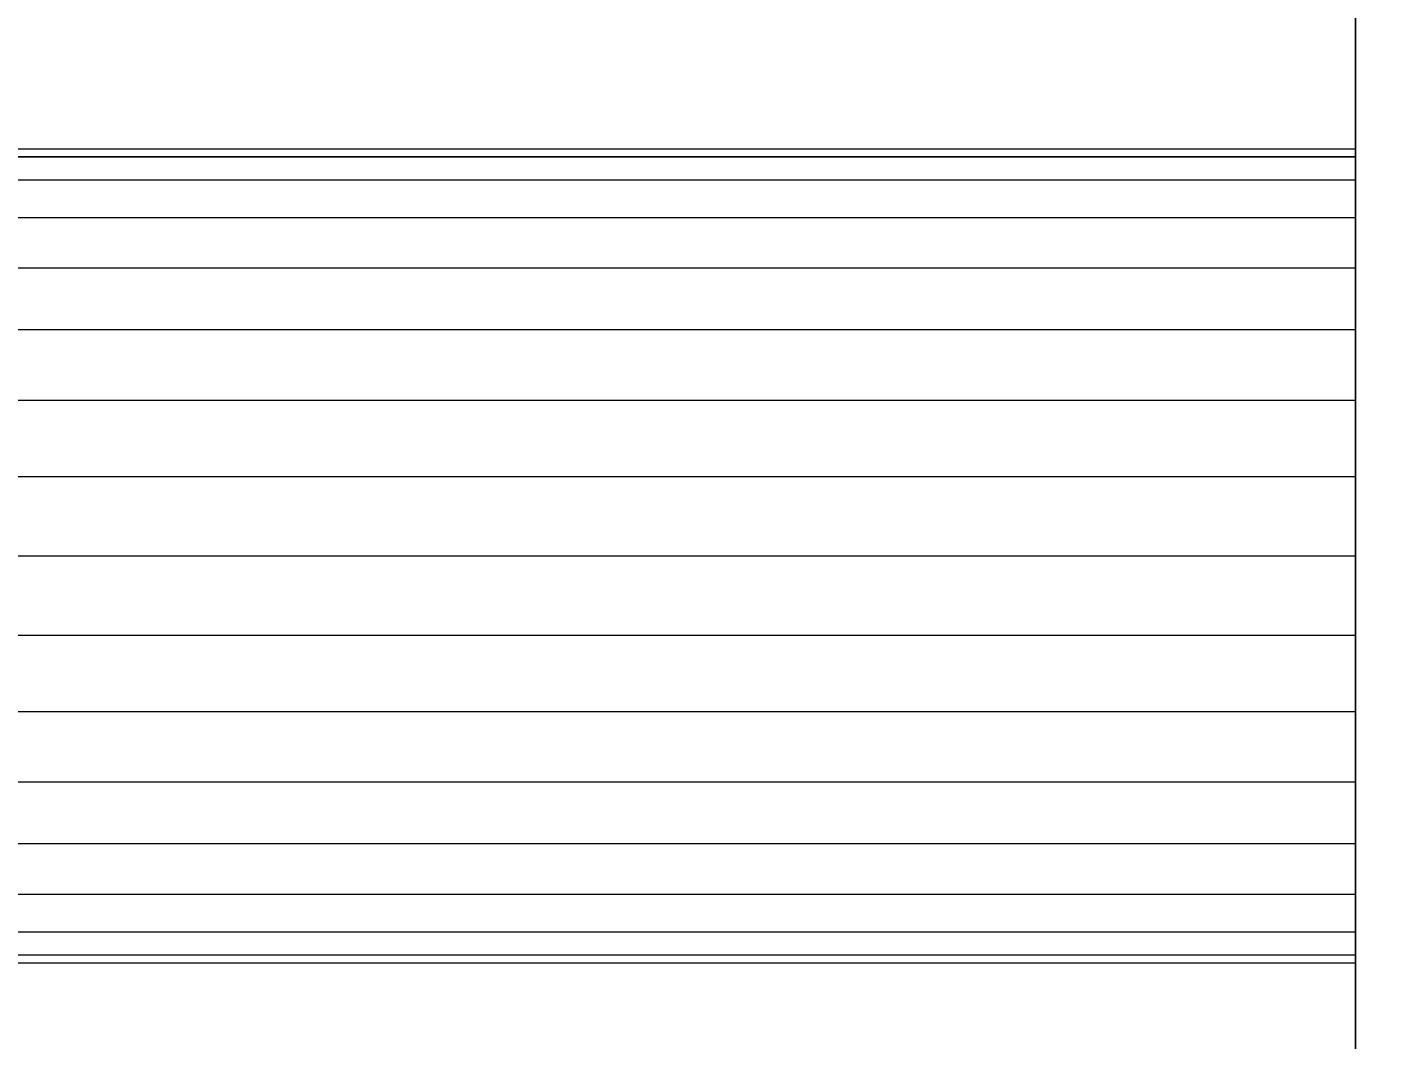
# Model space of a CAD drawing. Header units: millimetres. Extents: x -22443 to 8019, y 3751 to 17584.
# Drawn here: x -19272.19 to -19238.07, y 14221.93 to 14247.5 of the extents above; entities that cross this region are included whole.
import ezdxf

# ---------------------------------------------------------------- set-up
doc = ezdxf.new("R2010")
doc.units = ezdxf.units.MM
for name, color, linetype, lineweight in [('A-ANNO-DIMS', 211, 'Continuous', 9), ('A-ANNO-DIMS-50', 211, 'Continuous', 9), ('A-GENM', 13, 'Continuous', 18)]:
    doc.layers.add(name, color=color, linetype=linetype, lineweight=lineweight)
doc.styles.add('Arial', font='arial.ttf', dxfattribs={"height": 125})
doc.dimstyles.new('Diagonal_-_2_5mm_Arial', dxfattribs={"dimscale": 304.8, "dimtxt": 127.532425, "dimasz": 0.492126, "dimexe": 0.393701, "dimexo": 0.246063, "dimgap": 0.287073, "dimtad": 1, "dimdec": 0, "dimzin": 0, "dimdsep": 46, "dimtxsty": 'Arial', "dimblk1": 'OBLIQUE', "dimblk2": 'OBLIQUE', "dimsah": 1, "dimcen": 0.09, "dimdle": 0.393701, "dimazin": 0, "dimtfac": 1, "dimtdec": 4, "dimtix": 1, "dimtmove": 0, "dimatfit": 3, "dimfxl": 1, "dimtvp": 1, "dimtolj": 1, "dimtzin": 0, "dimarcsym": 2})

# ---------------------------------------------------------------- blocks, each defined once
blk = doc.blocks.new('Nevera autoservicio 1_34m - Nevera autoservicio 1_34m-502275-Level 1')
at = {"layer": 'A-GENM'}
for p, q in [((404.102, 673.31), (404.102, -581.966)), ((404.102, -581.966), (404.102, 673.31)), ((404.102, -581.966), (404.102, 673.31)), ((404.102, -581.966), (404.102, 673.31)), ((404.102, -540.148), (404.102, 501.905)), ((404.102, 74.397), (404.102, 47.677)), ((404.102, 57.954), (205.269, 57.954)), ((404.102, 57.954), (205.269, 57.954)), ((404.102, 57.954), (205.269, 57.954)), ((404.102, 57.954), (205.269, 57.954)), ((404.102, 57.954), (205.269, 57.954)), ((404.102, 57.954), (205.269, 57.954)), ((404.102, 57.954), (205.269, 57.954)), ((404.102, 57.954), (205.269, 57.954)), ((404.102, 57.954), (205.269, 57.954)), ((404.102, 57.954), (205.269, 57.954)), ((404.102, 57.954), (205.269, 57.954)), ((404.102, 57.954), (205.269, 57.954)), ((205.269, 57.756), (404.102, 57.756)), ((404.102, 57.756), (205.269, 57.756)), ((404.102, 57.756), (205.269, 57.756)), ((404.102, 57.756), (205.269, 57.756)), ((404.102, 57.756), (205.269, 57.756)), ((404.102, 57.756), (205.269, 57.756)), ((404.102, 57.756), (205.269, 57.756)), ((404.102, 57.756), (205.269, 57.756)), ((404.102, 57.756), (205.269, 57.756)), ((404.102, 57.756), (205.269, 57.756)), ((404.102, 57.756), (205.269, 57.756)), ((404.102, 57.756), (205.269, 57.756)), ((404.102, 57.756), (205.269, 57.756)), ((404.102, 57.756), (205.269, 57.756)), ((404.102, 57.756), (205.269, 57.756)), ((404.102, 57.756), (205.269, 57.756)), ((404.102, 57.756), (205.269, 57.756)), ((404.102, 57.756), (205.269, 57.756)), ((404.102, 57.756), (205.269, 57.756)), ((404.102, 57.756), (205.269, 57.756)), ((404.102, 57.756), (205.269, 57.756)), ((404.102, 57.756), (205.269, 57.756)), ((404.102, 57.756), (205.269, 57.756)), ((404.102, 57.756), (205.269, 57.756)), ((404.102, 57.772), (404.102, 57.954)), ((404.102, 57.954), (404.102, 57.756)), ((404.102, 57.756), (404.102, 57.954)), ((404.102, 57.954), (404.102, 57.756)), ((404.102, 57.756), (404.102, 57.954)), ((404.102, 57.954), (404.102, 57.756)), ((404.102, 57.923), (404.102, 57.954)), ((404.102, 57.954), (404.102, 57.756)), ((404.102, 57.855), (404.102, 57.954)), ((404.102, 57.954), (404.102, 57.756)), ((404.102, 57.855), (404.102, 57.954)), ((404.102, 57.954), (404.102, 57.756)), ((404.102, 57.756), (404.102, 57.954)), ((404.102, 57.954), (404.102, 57.772)), ((404.102, 57.756), (404.102, 57.954)), ((404.102, 57.954), (404.102, 57.756)), ((404.102, 57.855), (404.102, 57.954)), ((404.102, 57.855), (404.102, 57.954)), ((404.102, 57.756), (404.102, 57.954)), ((404.102, 57.756), (404.102, 57.954)), ((404.102, 57.756), (404.102, 57.954)), ((404.102, 57.756), (404.102, 57.954)), ((404.102, 57.923), (404.102, 57.954)), ((404.102, 57.954), (404.102, 57.756)), ((404.102, 57.756), (404.102, 57.923)), ((404.102, 57.756), (404.102, 57.923)), ((404.102, 57.855), (404.102, 57.756)), ((404.102, 57.855), (404.102, 57.756)), ((404.102, 57.756), (404.102, 57.855)), ((404.102, 57.756), (404.102, 57.855)), ((404.102, 57.756), (404.102, 57.772)), ((404.102, 57.772), (404.102, 57.756)), ((404.102, 57.172), (404.102, 57.756)), ((404.102, 57.756), (404.102, 57.172)), ((404.102, 57.172), (404.102, 57.756)), ((404.102, 57.756), (404.102, 57.172)), ((404.102, 57.172), (404.102, 57.756)), ((404.102, 57.756), (404.102, 57.172)), ((404.102, 57.172), (404.102, 57.756)), ((404.102, 57.756), (404.102, 57.172)), ((404.102, 57.172), (404.102, 57.756)), ((404.102, 57.756), (404.102, 57.172)), ((404.102, 57.172), (404.102, 57.756)), ((404.102, 57.756), (404.102, 57.172)), ((404.102, 57.172), (404.102, 57.756)), ((404.102, 57.756), (404.102, 57.172)), ((404.102, 57.172), (404.102, 57.756)), ((404.102, 57.172), (404.102, 57.756)), ((404.102, 57.172), (404.102, 57.756)), ((404.102, 57.172), (404.102, 57.756)), ((404.102, 57.172), (404.102, 57.756)), ((404.102, 57.172), (404.102, 57.756)), ((404.102, 57.172), (404.102, 57.756)), ((404.102, 57.172), (404.102, 57.756)), ((404.102, 57.172), (404.102, 57.756)), ((404.102, 57.172), (404.102, 57.756)), ((404.102, 57.172), (205.269, 57.172)), ((404.102, 57.172), (205.269, 57.172)), ((404.102, 57.172), (205.269, 57.172)), ((404.102, 57.172), (205.269, 57.172)), ((404.102, 57.172), (205.269, 57.172)), ((404.102, 57.172), (205.269, 57.172)), ((404.102, 57.172), (205.269, 57.172)), ((404.102, 57.172), (205.269, 57.172)), ((404.102, 57.172), (205.269, 57.172)), ((404.102, 57.172), (205.269, 57.172)), ((404.102, 57.172), (205.269, 57.172)), ((404.102, 57.172), (205.269, 57.172)), ((404.102, 57.172), (205.269, 57.172)), ((404.102, 57.172), (205.269, 57.172)), ((404.102, 57.172), (205.269, 57.172)), ((404.102, 57.172), (205.269, 57.172)), ((404.102, 57.172), (205.269, 57.172)), ((404.102, 57.172), (205.269, 57.172)), ((404.102, 57.172), (205.269, 57.172)), ((404.102, 57.172), (205.269, 57.172)), ((404.102, 57.172), (205.269, 57.172)), ((404.102, 57.172), (205.269, 57.172)), ((404.102, 57.172), (205.269, 57.172)), ((404.102, 57.172), (205.269, 57.172)), ((404.102, 56.222), (404.102, 57.172)), ((404.102, 57.172), (404.102, 56.222)), ((404.102, 56.222), (404.102, 57.172)), ((404.102, 57.172), (404.102, 56.222)), ((404.102, 56.222), (404.102, 57.172)), ((404.102, 57.172), (404.102, 56.222)), ((404.102, 56.222), (404.102, 57.172)), ((404.102, 57.172), (404.102, 56.222)), ((404.102, 56.222), (404.102, 57.172)), ((404.102, 57.172), (404.102, 56.222)), ((404.102, 56.222), (404.102, 57.172)), ((404.102, 57.172), (404.102, 56.222)), ((404.102, 56.222), (404.102, 57.172)), ((404.102, 57.172), (404.102, 56.222)), ((404.102, 56.222), (404.102, 57.172)), ((404.102, 56.222), (404.102, 57.172)), ((404.102, 56.222), (404.102, 57.172)), ((404.102, 56.222), (404.102, 57.172)), ((404.102, 56.222), (404.102, 57.172)), ((404.102, 56.222), (404.102, 57.172)), ((404.102, 56.222), (404.102, 57.172)), ((404.102, 56.222), (404.102, 57.172)), ((404.102, 56.222), (404.102, 57.172)), ((404.102, 56.222), (404.102, 57.172)), ((404.102, 56.222), (205.269, 56.222)), ((404.102, 56.222), (205.269, 56.222)), ((404.102, 56.222), (205.269, 56.222)), ((404.102, 56.222), (205.269, 56.222)), ((404.102, 56.222), (205.269, 56.222)), ((404.102, 56.222), (205.269, 56.222)), ((404.102, 56.222), (205.269, 56.222)), ((404.102, 56.222), (205.269, 56.222)), ((404.102, 56.222), (205.269, 56.222)), ((404.102, 56.222), (205.269, 56.222)), ((404.102, 56.222), (205.269, 56.222)), ((404.102, 56.222), (205.269, 56.222)), ((404.102, 56.222), (205.269, 56.222)), ((404.102, 56.222), (205.269, 56.222)), ((404.102, 56.222), (205.269, 56.222)), ((404.102, 56.222), (205.269, 56.222)), ((404.102, 56.222), (205.269, 56.222)), ((404.102, 56.222), (205.269, 56.222)), ((404.102, 56.222), (205.269, 56.222)), ((404.102, 56.222), (205.269, 56.222)), ((404.102, 56.222), (205.269, 56.222)), ((404.102, 56.222), (205.269, 56.222)), ((404.102, 56.222), (205.269, 56.222)), ((404.102, 56.222), (205.269, 56.222)), ((404.102, 54.944), (404.102, 56.222)), ((404.102, 56.222), (404.102, 54.944)), ((404.102, 54.944), (404.102, 56.222)), ((404.102, 56.222), (404.102, 54.944)), ((404.102, 54.944), (404.102, 56.222)), ((404.102, 56.222), (404.102, 54.944)), ((404.102, 54.944), (404.102, 56.222)), ((404.102, 56.222), (404.102, 54.944)), ((404.102, 54.944), (404.102, 56.222)), ((404.102, 56.222), (404.102, 54.944)), ((404.102, 54.944), (404.102, 56.222)), ((404.102, 56.222), (404.102, 54.944)), ((404.102, 54.944), (404.102, 56.222)), ((404.102, 56.222), (404.102, 54.944)), ((404.102, 54.944), (404.102, 56.222)), ((404.102, 54.944), (404.102, 56.222)), ((404.102, 54.944), (404.102, 56.222)), ((404.102, 54.944), (404.102, 56.222)), ((404.102, 54.944), (404.102, 56.222)), ((404.102, 54.944), (404.102, 56.222)), ((404.102, 54.944), (404.102, 56.222)), ((404.102, 54.944), (404.102, 56.222)), ((404.102, 54.944), (404.102, 56.222)), ((404.102, 54.944), (404.102, 56.222)), ((404.102, 54.944), (205.269, 54.944)), ((404.102, 54.944), (205.269, 54.944)), ((404.102, 54.944), (205.269, 54.944)), ((404.102, 54.944), (205.269, 54.944)), ((404.102, 54.944), (205.269, 54.944)), ((404.102, 54.944), (205.269, 54.944)), ((404.102, 54.944), (205.269, 54.944)), ((404.102, 54.944), (205.269, 54.944)), ((404.102, 54.944), (205.269, 54.944)), ((404.102, 54.944), (205.269, 54.944)), ((404.102, 54.944), (205.269, 54.944)), ((404.102, 54.944), (205.269, 54.944)), ((404.102, 54.944), (205.269, 54.944)), ((404.102, 54.944), (205.269, 54.944)), ((404.102, 54.944), (205.269, 54.944)), ((404.102, 54.944), (205.269, 54.944)), ((404.102, 54.944), (205.269, 54.944)), ((404.102, 54.944), (205.269, 54.944)), ((404.102, 54.944), (205.269, 54.944)), ((404.102, 54.944), (205.269, 54.944)), ((404.102, 54.944), (205.269, 54.944)), ((404.102, 54.944), (205.269, 54.944)), ((404.102, 54.944), (205.269, 54.944)), ((404.102, 54.944), (205.269, 54.944)), ((404.102, 53.387), (404.102, 54.944)), ((404.102, 54.944), (404.102, 53.387)), ((404.102, 53.387), (404.102, 54.944)), ((404.102, 54.944), (404.102, 53.387)), ((404.102, 53.387), (404.102, 54.944)), ((404.102, 54.944), (404.102, 53.387)), ((404.102, 53.387), (404.102, 54.944)), ((404.102, 54.944), (404.102, 53.387)), ((404.102, 53.387), (404.102, 54.944)), ((404.102, 54.944), (404.102, 53.387)), ((404.102, 53.387), (404.102, 54.944)), ((404.102, 54.944), (404.102, 53.387)), ((404.102, 53.387), (404.102, 54.944)), ((404.102, 54.944), (404.102, 53.387)), ((404.102, 53.387), (404.102, 54.944)), ((404.102, 53.387), (404.102, 54.944)), ((404.102, 53.387), (404.102, 54.944)), ((404.102, 53.387), (404.102, 54.944)), ((404.102, 53.387), (404.102, 54.944)), ((404.102, 53.387), (404.102, 54.944)), ((404.102, 53.387), (404.102, 54.944)), ((404.102, 53.387), (404.102, 54.944)), ((404.102, 53.387), (404.102, 54.944)), ((404.102, 53.387), (404.102, 54.944)), ((404.102, 53.387), (205.269, 53.387)), ((404.102, 53.387), (205.269, 53.387)), ((404.102, 53.387), (205.269, 53.387)), ((404.102, 53.387), (205.269, 53.387)), ((404.102, 53.387), (205.269, 53.387)), ((404.102, 53.387), (205.269, 53.387)), ((404.102, 53.387), (205.269, 53.387)), ((404.102, 53.387), (205.269, 53.387)), ((404.102, 53.387), (205.269, 53.387)), ((404.102, 53.387), (205.269, 53.387)), ((404.102, 53.387), (205.269, 53.387)), ((404.102, 53.387), (205.269, 53.387)), ((404.102, 53.387), (205.269, 53.387)), ((404.102, 53.387), (205.269, 53.387)), ((404.102, 53.387), (205.269, 53.387)), ((404.102, 53.387), (205.269, 53.387)), ((404.102, 53.387), (205.269, 53.387)), ((404.102, 53.387), (205.269, 53.387)), ((404.102, 53.387), (205.269, 53.387)), ((404.102, 53.387), (205.269, 53.387)), ((404.102, 53.387), (205.269, 53.387)), ((404.102, 53.387), (205.269, 53.387)), ((404.102, 53.387), (205.269, 53.387)), ((404.102, 53.387), (205.269, 53.387)), ((404.102, 51.61), (404.102, 53.387)), ((404.102, 53.387), (404.102, 51.61)), ((404.102, 51.61), (404.102, 53.387)), ((404.102, 53.387), (404.102, 51.61)), ((404.102, 51.61), (404.102, 53.387)), ((404.102, 53.387), (404.102, 51.61)), ((404.102, 51.61), (404.102, 53.387)), ((404.102, 53.387), (404.102, 51.61)), ((404.102, 51.61), (404.102, 53.387)), ((404.102, 53.387), (404.102, 51.61)), ((404.102, 51.61), (404.102, 53.387)), ((404.102, 53.387), (404.102, 51.61)), ((404.102, 51.61), (404.102, 53.387)), ((404.102, 53.387), (404.102, 51.61)), ((404.102, 51.61), (404.102, 53.387)), ((404.102, 51.61), (404.102, 53.387)), ((404.102, 51.61), (404.102, 53.387)), ((404.102, 51.61), (404.102, 53.387)), ((404.102, 51.61), (404.102, 53.387)), ((404.102, 51.61), (404.102, 53.387)), ((404.102, 53.387), (404.102, 51.61)), ((404.102, 51.61), (404.102, 53.387)), ((404.102, 51.61), (404.102, 53.387)), ((404.102, 51.61), (404.102, 53.387)), ((404.102, 51.61), (205.269, 51.61)), ((404.102, 51.61), (205.269, 51.61)), ((404.102, 51.61), (205.269, 51.61)), ((404.102, 51.61), (205.269, 51.61)), ((404.102, 51.61), (205.269, 51.61)), ((404.102, 51.61), (205.269, 51.61)), ((404.102, 51.61), (205.269, 51.61)), ((404.102, 51.61), (205.269, 51.61)), ((404.102, 51.61), (205.269, 51.61)), ((404.102, 51.61), (205.269, 51.61)), ((404.102, 51.61), (205.269, 51.61)), ((404.102, 51.61), (205.269, 51.61)), ((404.102, 51.61), (205.269, 51.61)), ((404.102, 51.61), (205.269, 51.61)), ((404.102, 51.61), (205.269, 51.61)), ((404.102, 51.61), (205.269, 51.61)), ((404.102, 51.61), (205.269, 51.61)), ((404.102, 51.61), (205.269, 51.61)), ((404.102, 51.61), (205.269, 51.61)), ((404.102, 51.61), (205.269, 51.61)), ((404.102, 51.61), (205.269, 51.61)), ((404.102, 51.61), (205.269, 51.61)), ((404.102, 51.61), (205.269, 51.61)), ((404.102, 51.61), (205.269, 51.61)), ((404.102, 49.682), (404.102, 51.61)), ((404.102, 51.61), (404.102, 49.682)), ((404.102, 49.682), (404.102, 51.61)), ((404.102, 51.61), (404.102, 49.682)), ((404.102, 49.682), (404.102, 51.61)), ((404.102, 51.61), (404.102, 49.682)), ((404.102, 49.682), (404.102, 51.61)), ((404.102, 51.61), (404.102, 49.682)), ((404.102, 49.682), (404.102, 51.61)), ((404.102, 51.61), (404.102, 49.682)), ((404.102, 49.682), (404.102, 51.61)), ((404.102, 51.61), (404.102, 49.682)), ((404.102, 49.682), (404.102, 51.61)), ((404.102, 51.61), (404.102, 49.682)), ((404.102, 51.61), (404.102, 49.682)), ((404.102, 49.682), (404.102, 51.61)), ((404.102, 49.682), (404.102, 51.61)), ((404.102, 49.682), (404.102, 51.61)), ((404.102, 49.682), (404.102, 51.61)), ((404.102, 49.682), (404.102, 51.61)), ((404.102, 51.61), (404.102, 49.682)), ((404.102, 51.61), (404.102, 49.682)), ((404.102, 49.682), (404.102, 51.61)), ((404.102, 49.682), (404.102, 51.61)), ((404.102, 49.682), (205.269, 49.682)), ((404.102, 49.682), (205.269, 49.682)), ((404.102, 49.682), (205.269, 49.682)), ((404.102, 49.682), (205.269, 49.682)), ((404.102, 49.682), (205.269, 49.682)), ((404.102, 49.682), (205.269, 49.682)), ((404.102, 49.682), (205.269, 49.682)), ((404.102, 49.682), (205.269, 49.682)), ((404.102, 49.682), (205.269, 49.682)), ((404.102, 49.682), (205.269, 49.682)), ((404.102, 49.682), (205.269, 49.682)), ((404.102, 49.682), (205.269, 49.682)), ((404.102, 49.682), (205.269, 49.682)), ((404.102, 49.682), (205.269, 49.682)), ((404.102, 49.682), (205.269, 49.682)), ((404.102, 49.682), (205.269, 49.682)), ((404.102, 49.682), (205.269, 49.682)), ((404.102, 49.682), (205.269, 49.682)), ((404.102, 49.682), (205.269, 49.682)), ((404.102, 49.682), (205.269, 49.682)), ((404.102, 49.682), (205.269, 49.682)), ((404.102, 49.682), (205.269, 49.682)), ((404.102, 49.682), (205.269, 49.682)), ((404.102, 49.682), (205.269, 49.682)), ((404.102, 47.677), (404.102, 49.682)), ((404.102, 49.682), (404.102, 47.677)), ((404.102, 47.677), (404.102, 49.682)), ((404.102, 49.682), (404.102, 47.677)), ((404.102, 47.677), (404.102, 49.682)), ((404.102, 49.682), (404.102, 47.677)), ((404.102, 47.677), (404.102, 49.682)), ((404.102, 49.682), (404.102, 47.677)), ((404.102, 47.677), (404.102, 49.682)), ((404.102, 49.682), (404.102, 47.677)), ((404.102, 47.677), (404.102, 49.682)), ((404.102, 49.682), (404.102, 47.677)), ((404.102, 47.677), (404.102, 49.682)), ((404.102, 49.682), (404.102, 47.677)), ((404.102, 49.682), (404.102, 47.677)), ((404.102, 47.677), (404.102, 49.682)), ((404.102, 47.677), (404.102, 49.682)), ((404.102, 47.677), (404.102, 49.682)), ((404.102, 47.677), (404.102, 49.682)), ((404.102, 47.677), (404.102, 49.682)), ((404.102, 49.682), (404.102, 47.677)), ((404.102, 49.682), (404.102, 47.677)), ((404.102, 47.677), (404.102, 49.682)), ((404.102, 47.677), (404.102, 49.682)), ((404.102, 47.677), (205.269, 47.677)), ((404.102, 47.677), (205.269, 47.677)), ((404.102, 47.677), (205.269, 47.677)), ((404.102, 47.677), (205.269, 47.677)), ((404.102, 47.677), (205.269, 47.677)), ((404.102, 47.677), (205.269, 47.677)), ((404.102, 47.677), (205.269, 47.677)), ((404.102, 47.677), (205.269, 47.677)), ((404.102, 47.677), (205.269, 47.677)), ((404.102, 47.677), (205.269, 47.677)), ((404.102, 47.677), (205.269, 47.677)), ((404.102, 47.677), (205.269, 47.677)), ((404.102, 47.677), (205.269, 47.677)), ((404.102, 47.677), (205.269, 47.677)), ((404.102, 47.677), (205.269, 47.677)), ((404.102, 47.677), (205.269, 47.677)), ((404.102, 47.677), (205.269, 47.677)), ((404.102, 47.677), (205.269, 47.677)), ((404.102, 47.677), (205.269, 47.677)), ((404.102, 47.677), (205.269, 47.677)), ((404.102, 47.677), (205.269, 47.677)), ((404.102, 47.677), (205.269, 47.677)), ((404.102, 47.677), (205.269, 47.677)), ((404.102, 47.677), (205.269, 47.677)), ((404.102, 45.672), (404.102, 47.677)), ((404.102, 47.677), (404.102, 45.672)), ((404.102, 45.672), (404.102, 47.677)), ((404.102, 47.677), (404.102, 45.672)), ((404.102, 45.672), (404.102, 47.677)), ((404.102, 47.677), (404.102, 45.672)), ((404.102, 45.672), (404.102, 47.677)), ((404.102, 47.677), (404.102, 45.672)), ((404.102, 45.672), (404.102, 47.677)), ((404.102, 47.677), (404.102, 45.672)), ((404.102, 45.672), (404.102, 47.677)), ((404.102, 47.677), (404.102, 45.672)), ((404.102, 47.677), (404.102, 20.958)), ((404.102, 47.677), (404.102, 45.672)), ((404.102, 47.677), (404.102, 45.672)), ((404.102, 47.677), (404.102, 45.672)), ((404.102, 47.677), (404.102, 45.672)), ((404.102, 47.677), (404.102, 45.672)), ((404.102, 47.677), (404.102, 45.672)), ((404.102, 47.677), (404.102, 45.672)), ((404.102, 47.677), (404.102, 45.672)), ((404.102, 47.677), (404.102, 45.672)), ((404.102, 47.677), (404.102, 45.672)), ((404.102, 47.677), (404.102, 45.672)), ((404.102, 47.677), (404.102, 45.672)), ((404.102, 45.672), (205.269, 45.672)), ((404.102, 45.672), (205.269, 45.672)), ((404.102, 45.672), (205.269, 45.672)), ((404.102, 45.672), (205.269, 45.672)), ((404.102, 45.672), (205.269, 45.672)), ((404.102, 45.672), (205.269, 45.672)), ((404.102, 45.672), (205.269, 45.672)), ((404.102, 45.672), (205.269, 45.672)), ((404.102, 45.672), (205.269, 45.672)), ((404.102, 45.672), (205.269, 45.672)), ((404.102, 45.672), (205.269, 45.672)), ((404.102, 45.672), (205.269, 45.672)), ((404.102, 45.672), (205.269, 45.672)), ((404.102, 45.672), (205.269, 45.672)), ((404.102, 45.672), (205.269, 45.672)), ((404.102, 45.672), (205.269, 45.672)), ((404.102, 45.672), (205.269, 45.672)), ((404.102, 45.672), (205.269, 45.672)), ((404.102, 45.672), (205.269, 45.672)), ((404.102, 45.672), (205.269, 45.672)), ((404.102, 45.672), (205.269, 45.672)), ((404.102, 45.672), (205.269, 45.672)), ((404.102, 45.672), (205.269, 45.672)), ((404.102, 45.672), (205.269, 45.672)), ((404.102, 43.745), (404.102, 45.672)), ((404.102, 45.672), (404.102, 43.745)), ((404.102, 43.745), (404.102, 45.672)), ((404.102, 45.672), (404.102, 43.745)), ((404.102, 43.745), (404.102, 45.672)), ((404.102, 45.672), (404.102, 43.745)), ((404.102, 43.745), (404.102, 45.672)), ((404.102, 45.672), (404.102, 43.745)), ((404.102, 43.745), (404.102, 45.672)), ((404.102, 45.672), (404.102, 43.745)), ((404.102, 43.745), (404.102, 45.672)), ((404.102, 45.672), (404.102, 43.745)), ((404.102, 45.672), (404.102, 43.745)), ((404.102, 45.672), (404.102, 43.745)), ((404.102, 45.672), (404.102, 43.745)), ((404.102, 45.672), (404.102, 43.745)), ((404.102, 45.672), (404.102, 43.745)), ((404.102, 45.672), (404.102, 43.745)), ((404.102, 43.745), (404.102, 45.672)), ((404.102, 43.745), (404.102, 45.672)), ((404.102, 43.745), (404.102, 45.672)), ((404.102, 43.745), (404.102, 45.672)), ((404.102, 45.672), (404.102, 43.745)), ((404.102, 45.672), (404.102, 43.745)), ((404.102, 43.745), (205.269, 43.745)), ((404.102, 43.745), (205.269, 43.745)), ((404.102, 43.745), (205.269, 43.745)), ((404.102, 43.745), (205.269, 43.745)), ((404.102, 43.745), (205.269, 43.745)), ((404.102, 43.745), (205.269, 43.745)), ((404.102, 43.745), (205.269, 43.745)), ((404.102, 43.745), (205.269, 43.745)), ((404.102, 43.745), (205.269, 43.745)), ((404.102, 43.745), (205.269, 43.745)), ((404.102, 43.745), (205.269, 43.745)), ((404.102, 43.745), (205.269, 43.745)), ((404.102, 43.745), (205.269, 43.745)), ((404.102, 43.745), (205.269, 43.745)), ((404.102, 43.745), (205.269, 43.745)), ((404.102, 43.745), (205.269, 43.745)), ((404.102, 43.745), (205.269, 43.745)), ((404.102, 43.745), (205.269, 43.745)), ((404.102, 43.745), (205.269, 43.745)), ((404.102, 43.745), (205.269, 43.745)), ((404.102, 43.745), (205.269, 43.745)), ((404.102, 43.745), (205.269, 43.745)), ((404.102, 43.745), (205.269, 43.745)), ((404.102, 43.745), (205.269, 43.745)), ((404.102, 41.968), (404.102, 43.745)), ((404.102, 43.745), (404.102, 41.968)), ((404.102, 41.968), (404.102, 43.745)), ((404.102, 43.745), (404.102, 41.968)), ((404.102, 41.968), (404.102, 43.745)), ((404.102, 43.745), (404.102, 41.968)), ((404.102, 41.968), (404.102, 43.745)), ((404.102, 43.745), (404.102, 41.968)), ((404.102, 41.968), (404.102, 43.745)), ((404.102, 43.745), (404.102, 41.968)), ((404.102, 41.968), (404.102, 43.745)), ((404.102, 43.745), (404.102, 41.968)), ((404.102, 43.745), (404.102, 41.968)), ((404.102, 43.745), (404.102, 41.968)), ((404.102, 43.745), (404.102, 41.968)), ((404.102, 43.745), (404.102, 41.968)), ((404.102, 43.745), (404.102, 41.968)), ((404.102, 43.745), (404.102, 41.968)), ((404.102, 41.968), (404.102, 43.745)), ((404.102, 43.745), (404.102, 41.968)), ((404.102, 41.968), (404.102, 43.745)), ((404.102, 43.745), (404.102, 41.968)), ((404.102, 43.745), (404.102, 41.968)), ((404.102, 43.745), (404.102, 41.968)), ((404.102, 41.968), (205.269, 41.968)), ((404.102, 41.968), (205.269, 41.968)), ((404.102, 41.968), (205.269, 41.968)), ((404.102, 41.968), (205.269, 41.968)), ((404.102, 41.968), (205.269, 41.968)), ((404.102, 41.968), (205.269, 41.968)), ((404.102, 41.968), (205.269, 41.968)), ((404.102, 41.968), (205.269, 41.968)), ((404.102, 41.968), (205.269, 41.968)), ((404.102, 41.968), (205.269, 41.968)), ((404.102, 41.968), (205.269, 41.968)), ((404.102, 41.968), (205.269, 41.968)), ((404.102, 41.968), (205.269, 41.968)), ((404.102, 41.968), (205.269, 41.968)), ((404.102, 41.968), (205.269, 41.968)), ((404.102, 41.968), (205.269, 41.968)), ((404.102, 41.968), (205.269, 41.968)), ((404.102, 41.968), (205.269, 41.968)), ((404.102, 41.968), (205.269, 41.968)), ((404.102, 41.968), (205.269, 41.968)), ((404.102, 41.968), (205.269, 41.968)), ((404.102, 41.968), (205.269, 41.968)), ((404.102, 41.968), (205.269, 41.968)), ((404.102, 41.968), (205.269, 41.968)), ((404.102, 40.411), (404.102, 41.968)), ((404.102, 41.968), (404.102, 40.411)), ((404.102, 40.411), (404.102, 41.968)), ((404.102, 41.968), (404.102, 40.411)), ((404.102, 40.411), (404.102, 41.968)), ((404.102, 41.968), (404.102, 40.411)), ((404.102, 40.411), (404.102, 41.968)), ((404.102, 41.968), (404.102, 40.411)), ((404.102, 40.411), (404.102, 41.968)), ((404.102, 41.968), (404.102, 40.411)), ((404.102, 40.411), (404.102, 41.968)), ((404.102, 41.968), (404.102, 40.411)), ((404.102, 41.968), (404.102, 40.411)), ((404.102, 40.411), (404.102, 41.968)), ((404.102, 41.968), (404.102, 40.411)), ((404.102, 41.968), (404.102, 40.411)), ((404.102, 41.968), (404.102, 40.411)), ((404.102, 41.968), (404.102, 40.411)), ((404.102, 41.968), (404.102, 40.411)), ((404.102, 41.968), (404.102, 40.411)), ((404.102, 41.968), (404.102, 40.411)), ((404.102, 41.968), (404.102, 40.411)), ((404.102, 41.968), (404.102, 40.411)), ((404.102, 41.968), (404.102, 40.411)), ((404.102, 40.411), (205.269, 40.411)), ((404.102, 40.411), (205.269, 40.411)), ((404.102, 40.411), (205.269, 40.411)), ((404.102, 40.411), (205.269, 40.411)), ((404.102, 40.411), (205.269, 40.411)), ((404.102, 40.411), (205.269, 40.411)), ((404.102, 40.411), (205.269, 40.411)), ((404.102, 40.411), (205.269, 40.411)), ((404.102, 40.411), (205.269, 40.411)), ((404.102, 40.411), (205.269, 40.411)), ((404.102, 40.411), (205.269, 40.411)), ((404.102, 40.411), (205.269, 40.411)), ((404.102, 40.411), (205.269, 40.411)), ((404.102, 40.411), (205.269, 40.411)), ((404.102, 40.411), (205.269, 40.411)), ((404.102, 40.411), (205.269, 40.411)), ((404.102, 40.411), (205.269, 40.411)), ((404.102, 40.411), (205.269, 40.411)), ((404.102, 40.411), (205.269, 40.411)), ((404.102, 40.411), (205.269, 40.411)), ((404.102, 40.411), (205.269, 40.411)), ((404.102, 40.411), (205.269, 40.411)), ((404.102, 40.411), (205.269, 40.411)), ((404.102, 40.411), (205.269, 40.411)), ((404.102, 39.132), (404.102, 40.411)), ((404.102, 40.411), (404.102, 39.132)), ((404.102, 39.132), (404.102, 40.411)), ((404.102, 40.411), (404.102, 39.132)), ((404.102, 39.132), (404.102, 40.411)), ((404.102, 40.411), (404.102, 39.132)), ((404.102, 39.132), (404.102, 40.411)), ((404.102, 40.411), (404.102, 39.132)), ((404.102, 39.132), (404.102, 40.411)), ((404.102, 40.411), (404.102, 39.132)), ((404.102, 39.132), (404.102, 40.411)), ((404.102, 40.411), (404.102, 39.132)), ((404.102, 40.411), (404.102, 39.132)), ((404.102, 39.132), (404.102, 40.411)), ((404.102, 40.411), (404.102, 39.132)), ((404.102, 40.411), (404.102, 39.132)), ((404.102, 40.411), (404.102, 39.132)), ((404.102, 40.411), (404.102, 39.132)), ((404.102, 40.411), (404.102, 39.132)), ((404.102, 40.411), (404.102, 39.132)), ((404.102, 40.411), (404.102, 39.132)), ((404.102, 40.411), (404.102, 39.132)), ((404.102, 40.411), (404.102, 39.132)), ((404.102, 40.411), (404.102, 39.132)), ((404.102, 39.132), (205.269, 39.132)), ((404.102, 39.132), (205.269, 39.132)), ((404.102, 39.132), (205.269, 39.132)), ((404.102, 39.132), (205.269, 39.132)), ((404.102, 39.132), (205.269, 39.132)), ((404.102, 39.132), (205.269, 39.132)), ((404.102, 39.132), (205.269, 39.132)), ((404.102, 39.132), (205.269, 39.132)), ((404.102, 39.132), (205.269, 39.132)), ((404.102, 39.132), (205.269, 39.132)), ((404.102, 39.132), (205.269, 39.132)), ((404.102, 39.132), (205.269, 39.132)), ((404.102, 39.132), (205.269, 39.132)), ((404.102, 39.132), (205.269, 39.132)), ((404.102, 39.132), (205.269, 39.132)), ((404.102, 39.132), (205.269, 39.132)), ((404.102, 39.132), (205.269, 39.132)), ((404.102, 39.132), (205.269, 39.132)), ((404.102, 39.132), (205.269, 39.132)), ((404.102, 39.132), (205.269, 39.132)), ((404.102, 39.132), (205.269, 39.132)), ((404.102, 39.132), (205.269, 39.132)), ((404.102, 39.132), (205.269, 39.132)), ((404.102, 39.132), (205.269, 39.132)), ((404.102, 38.183), (404.102, 39.132)), ((404.102, 39.132), (404.102, 38.183)), ((404.102, 38.183), (404.102, 39.132)), ((404.102, 39.132), (404.102, 38.183)), ((404.102, 38.183), (404.102, 39.132)), ((404.102, 39.132), (404.102, 38.183)), ((404.102, 38.183), (404.102, 39.132)), ((404.102, 39.132), (404.102, 38.183)), ((404.102, 38.183), (404.102, 39.132)), ((404.102, 39.132), (404.102, 38.183)), ((404.102, 38.183), (404.102, 39.132)), ((404.102, 39.132), (404.102, 38.183)), ((404.102, 39.132), (404.102, 38.183)), ((404.102, 38.183), (404.102, 39.132)), ((404.102, 39.132), (404.102, 38.183)), ((404.102, 39.132), (404.102, 38.183)), ((404.102, 39.132), (404.102, 38.183)), ((404.102, 39.132), (404.102, 38.183)), ((404.102, 39.132), (404.102, 38.183)), ((404.102, 39.132), (404.102, 38.183)), ((404.102, 39.132), (404.102, 38.183)), ((404.102, 39.132), (404.102, 38.183)), ((404.102, 39.132), (404.102, 38.183)), ((404.102, 39.132), (404.102, 38.183)), ((404.102, 38.183), (205.269, 38.183)), ((404.102, 38.183), (205.269, 38.183)), ((404.102, 38.183), (205.269, 38.183)), ((404.102, 38.183), (205.269, 38.183)), ((404.102, 38.183), (205.269, 38.183)), ((404.102, 38.183), (205.269, 38.183)), ((404.102, 38.183), (205.269, 38.183)), ((404.102, 38.183), (205.269, 38.183)), ((404.102, 38.183), (205.269, 38.183)), ((404.102, 38.183), (205.269, 38.183)), ((404.102, 38.183), (205.269, 38.183)), ((404.102, 38.183), (205.269, 38.183)), ((404.102, 38.183), (205.269, 38.183)), ((404.102, 38.183), (205.269, 38.183)), ((404.102, 38.183), (205.269, 38.183)), ((404.102, 38.183), (205.269, 38.183)), ((404.102, 38.183), (205.269, 38.183)), ((404.102, 38.183), (205.269, 38.183)), ((404.102, 38.183), (205.269, 38.183)), ((404.102, 38.183), (205.269, 38.183)), ((404.102, 38.183), (205.269, 38.183)), ((404.102, 38.183), (205.269, 38.183)), ((404.102, 38.183), (205.269, 38.183)), ((404.102, 38.183), (205.269, 38.183)), ((404.102, 37.598), (404.102, 38.183)), ((404.102, 38.183), (404.102, 37.598)), ((404.102, 37.598), (404.102, 38.183)), ((404.102, 38.183), (404.102, 37.598)), ((404.102, 37.598), (404.102, 38.183)), ((404.102, 38.183), (404.102, 37.598)), ((404.102, 37.598), (404.102, 38.183)), ((404.102, 38.183), (404.102, 37.598)), ((404.102, 37.598), (404.102, 38.183)), ((404.102, 38.183), (404.102, 37.598)), ((404.102, 37.598), (404.102, 38.183)), ((404.102, 38.183), (404.102, 37.598)), ((404.102, 38.183), (404.102, 37.598)), ((404.102, 37.598), (404.102, 38.183)), ((404.102, 38.183), (404.102, 37.598)), ((404.102, 38.183), (404.102, 37.598)), ((404.102, 38.183), (404.102, 37.598)), ((404.102, 38.183), (404.102, 37.598)), ((404.102, 38.183), (404.102, 37.598)), ((404.102, 38.183), (404.102, 37.598)), ((404.102, 38.183), (404.102, 37.598)), ((404.102, 38.183), (404.102, 37.598)), ((404.102, 38.183), (404.102, 37.598)), ((404.102, 38.183), (404.102, 37.598)), ((404.102, 37.598), (205.269, 37.598)), ((404.102, 37.598), (205.269, 37.598)), ((404.102, 37.598), (205.269, 37.598)), ((404.102, 37.598), (205.269, 37.598)), ((404.102, 37.598), (205.269, 37.598)), ((404.102, 37.598), (205.269, 37.598)), ((404.102, 37.598), (205.269, 37.598)), ((404.102, 37.598), (205.269, 37.598)), ((404.102, 37.598), (205.269, 37.598)), ((404.102, 37.598), (205.269, 37.598)), ((404.102, 37.598), (205.269, 37.598)), ((404.102, 37.598), (205.269, 37.598)), ((404.102, 37.598), (205.269, 37.598)), ((404.102, 37.598), (205.269, 37.598)), ((404.102, 37.598), (205.269, 37.598)), ((404.102, 37.598), (205.269, 37.598)), ((404.102, 37.598), (205.269, 37.598)), ((404.102, 37.598), (205.269, 37.598)), ((404.102, 37.598), (205.269, 37.598)), ((404.102, 37.598), (205.269, 37.598)), ((404.102, 37.598), (205.269, 37.598)), ((404.102, 37.598), (205.269, 37.598)), ((404.102, 37.598), (205.269, 37.598)), ((404.102, 37.598), (205.269, 37.598)), ((404.102, 37.581), (404.102, 37.598)), ((404.102, 37.598), (404.102, 37.4)), ((404.102, 37.4), (404.102, 37.598)), ((404.102, 37.598), (404.102, 37.4)), ((404.102, 37.4), (404.102, 37.598)), ((404.102, 37.598), (404.102, 37.4)), ((404.102, 37.4), (404.102, 37.598)), ((404.102, 37.598), (404.102, 37.4)), ((404.102, 37.499), (404.102, 37.598)), ((404.102, 37.598), (404.102, 37.4)), ((404.102, 37.499), (404.102, 37.598)), ((404.102, 37.598), (404.102, 37.4)), ((404.102, 37.598), (404.102, 37.4)), ((404.102, 37.581), (404.102, 37.598)), ((404.102, 37.598), (404.102, 37.499)), ((404.102, 37.598), (404.102, 37.499)), ((404.102, 37.598), (404.102, 37.4)), ((404.102, 37.598), (404.102, 37.4)), ((404.102, 37.598), (404.102, 37.4)), ((404.102, 37.598), (404.102, 37.4)), ((404.102, 37.4), (404.102, 37.598)), ((404.102, 37.4), (404.102, 37.598)), ((404.102, 37.598), (404.102, 37.4)), ((404.102, 37.4), (404.102, 37.598)), ((404.102, 37.581), (404.102, 37.4)), ((404.102, 37.4), (404.102, 37.581)), ((404.102, 37.4), (205.269, 37.4)), ((404.102, 37.4), (205.269, 37.4)), ((404.102, 37.4), (205.269, 37.4)), ((404.102, 37.4), (205.269, 37.4)), ((404.102, 37.4), (205.269, 37.4)), ((404.102, 37.4), (205.269, 37.4)), ((404.102, 37.4), (205.269, 37.4)), ((404.102, 37.4), (205.269, 37.4)), ((404.102, 37.4), (205.269, 37.4)), ((404.102, 37.4), (205.269, 37.4)), ((404.102, 37.4), (205.269, 37.4)), ((404.102, 37.4), (205.269, 37.4)), ((404.102, 37.499), (404.102, 37.4)), ((404.102, 37.499), (404.102, 37.4)), ((404.102, 37.499), (404.102, 37.4)), ((404.102, 37.499), (404.102, 37.4))]:
    blk.add_line(p, q, dxfattribs=at)
blk = doc.blocks.new('DIMBLOCK4-Level 1')
at = {"layer": 'A-ANNO-DIMS-50'}
for p, q in [((-22191.521, 15666.468), (-22191.521, 7546.468)), ((-22191.521, 15546.468), (-22311.521, 15546.468)), ((-22191.521, 15546.468), (-11329.566, 15546.468)), ((-22191.521, 7666.468), (-22311.521, 7666.468)), ((-22191.521, 7666.468), (-20582.646, 7666.468))]:
    blk.add_line(p, q, dxfattribs=at)
at = {"layer": 'A-ANNO-DIMS-50', "lineweight": 35}
for p, q in [((-22191.521, 15546.468), (-22266.521, 15621.468)), ((-22191.521, 15546.468), (-22116.521, 15471.468)), ((-22191.521, 7666.468), (-22266.521, 7741.468)), ((-22191.521, 7666.468), (-22116.521, 7591.468))]:
    blk.add_line(p, q, dxfattribs=at)
at = {"layer": 'A-ANNO-DIMS-50', "color": 0, "insert": (-22441.3, 11414.188), "char_height": 125, "width": 461.47117, "attachment_point": 1, "rotation": 90, "line_spacing_factor": 0.941778, "style": 'Arial'}
blk.add_mtext('7880', dxfattribs=at)
blk = doc.blocks.new('_Oblique')
at = {"color": 0, "linetype": 'ByBlock', "lineweight": -2}
blk.add_line((-0.5, -0.5), (0.5, 0.5), dxfattribs=at)

msp = doc.modelspace()

# ---------------------------------------------------------------- block references
at = {"layer": 'A-GENM'}
msp.add_blockref('Nevera autoservicio 1_34m - Nevera autoservicio 1_34m-502275-Level 1', (-19642.743, 14186.468), dxfattribs=at)

# ---------------------------------------------------------------- dimensions: what is measured, and where the dimension line sits
at = {"layer": 'A-ANNO-DIMS'}
dim = msp.add_linear_dim(base=(-22191.521, 7666.468), p1=(-11254.566, 15546.468), p2=(-20507.646, 7666.468), angle=90, dimstyle='Diagonal_-_2_5mm_Arial', override={"dimpost": '<>', "dimfxl": 12153.760552}, dxfattribs=at)
dim.commit()
dim.dimension.update_dxf_attribs({"geometry": 'DIMBLOCK4-Level 1', "text_midpoint": (-22342.843, 11606.468)})

doc.saveas('drawing.dxf')
